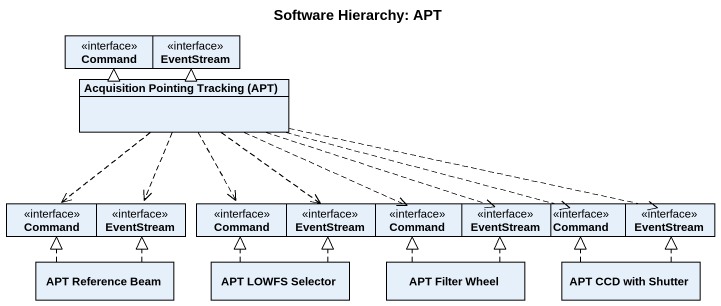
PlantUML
@startuml
title Software Hierarchy: APT
hide circle
hide empty members
interface Command
interface EventStream
class "Acquisition Pointing Tracking (APT)" as Acquisition_Pointing
interface "Command" as Command_2
interface "EventStream" as EventStream_2
interface "Command" as Command_3
interface "EventStream" as EventStream_3
interface "Command" as Command_4
interface "EventStream" as EventStream_4
interface "Command" as Command_5
interface "EventStream" as EventStream_5
class "APT Reference Beam" as APT_Reference_Beam
class "APT LOWFS Selector" as APT_LOWFS_Selector
class "APT Filter Wheel" as APT_Filter_Wheel
class "APT CCD with Shutter" as APT_CCD_with_Shutter
Acquisition_Pointing .up.|> Command
Acquisition_Pointing .up.|> EventStream
Acquisition_Pointing ..> Command_2
Acquisition_Pointing ..> EventStream_2
Acquisition_Pointing ..> Command_3
Acquisition_Pointing ..> EventStream_3
Acquisition_Pointing .right.> Command_4
Acquisition_Pointing .right.> EventStream_4
Acquisition_Pointing .right.> Command_5
Acquisition_Pointing .right.> EventStream_5
APT_Reference_Beam .up.|> Command_2
APT_Reference_Beam .up.|> EventStream_2
APT_LOWFS_Selector .up.|> Command_3
APT_LOWFS_Selector .up.|> EventStream_3
APT_Filter_Wheel .up.|> Command_4
APT_Filter_Wheel .up.|> EventStream_4
APT_CCD_with_Shutter .up.|> Command_5
APT_CCD_with_Shutter .up.|> EventStream_5
@enduml
